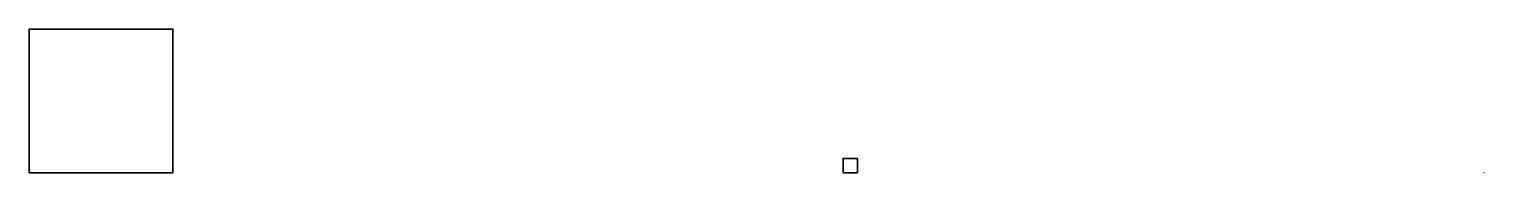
# Model space of a CAD drawing. Header units: millimetres. Extents: x 955 to 11073, y 1163 to 2163.
import ezdxf

# ---------------------------------------------------------------- set-up
doc = ezdxf.new("R2010")
doc.units = ezdxf.units.MM
for name, color, linetype, lineweight in [('D1-mm', 96, 'Continuous', 35), ('D2-cm', 44, 'Continuous', 35), ('D3-m', 134, 'Continuous', 35)]:
    doc.layers.add(name, color=color, linetype=linetype, lineweight=lineweight)

msp = doc.modelspace()

# ---------------------------------------------------------------- linework, layer by layer
at = {"layer": 'D1-mm'}
msp.add_lwpolyline([(955, 1163), (1955, 1163), (1955, 2163), (955, 2163)], close=True, dxfattribs=at)
at = {"layer": 'D2-cm'}
msp.add_lwpolyline([(6616, 1163), (6716, 1163), (6716, 1263), (6616, 1263)], close=True, dxfattribs=at)
at = {"layer": 'D3-m'}
msp.add_lwpolyline([(11072, 1163), (11073, 1163), (11073, 1164), (11072, 1164)], close=True, dxfattribs=at)

doc.saveas('drawing.dxf')
